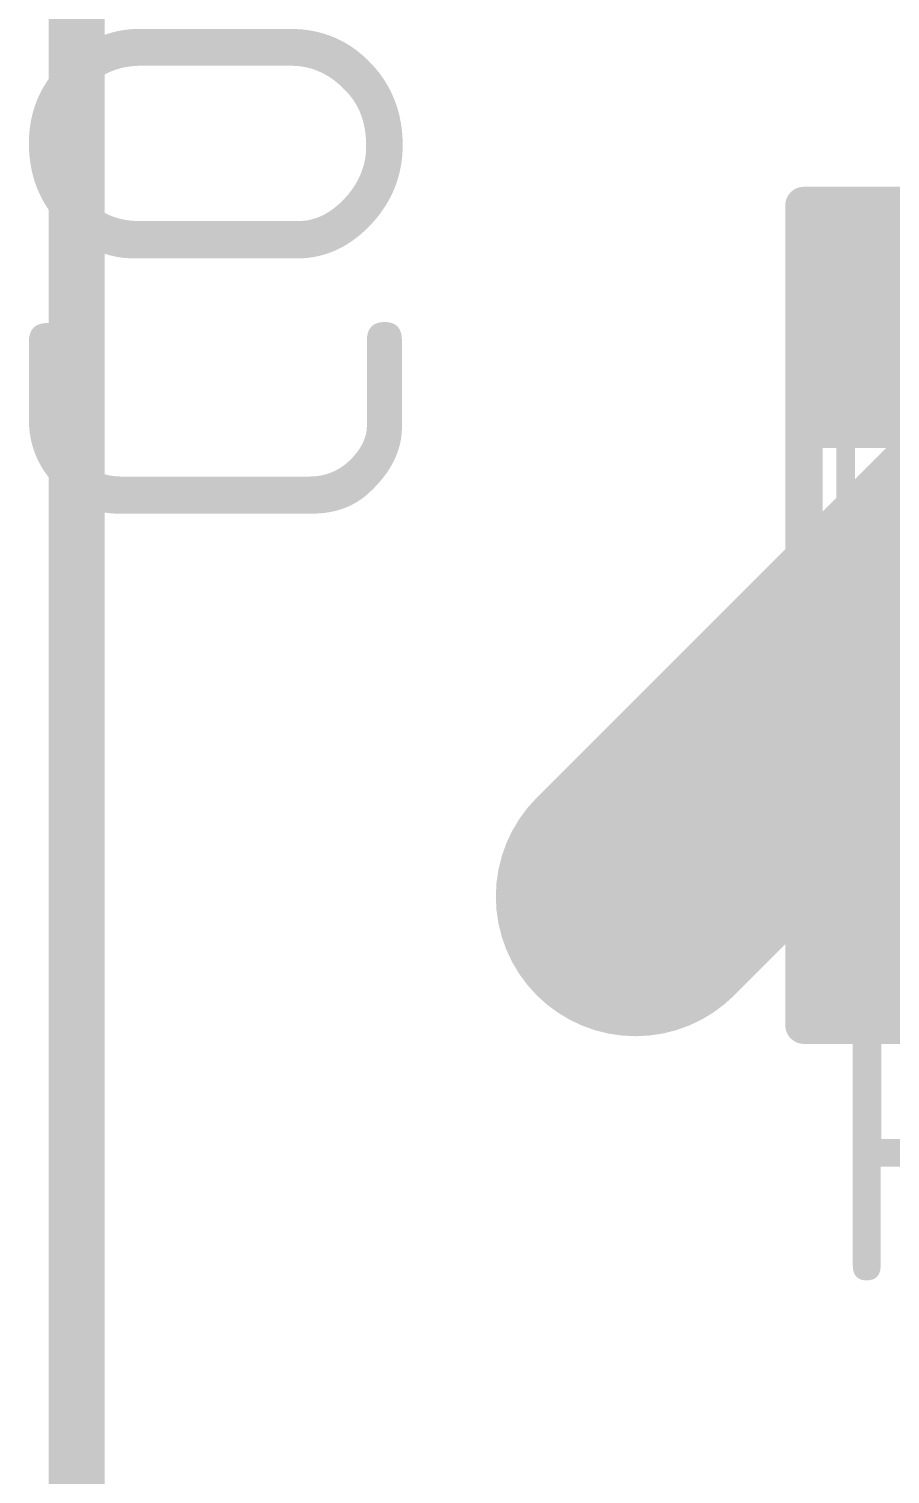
# Model space of a CAD drawing. Header units: inches. Extents: x 0 to 220, y 0 to 115.
# Drawn here: x 116.74 to 121.37, y 44.3 to 52.06 of the extents above; entities that cross this region are included whole.
import ezdxf

# ---------------------------------------------------------------- set-up
doc = ezdxf.new("R2010")
doc.units = ezdxf.units.IN
for name, color, linetype in [('Bottom Layer- Bottom', 5, 'Continuous'), ('Bottom Solder- Bot Mask', 6, 'Continuous'), ('Mechanical 13', 56, 'Continuous'), ('Mechanical 15', 56, 'Continuous'), ('Top Layer- Top', 1, 'Continuous'), ('Top Overlay- Top Silk', 2, 'Continuous'), ('Top Paste- Top Paste', 8, 'Continuous'), ('Top Solder- Top Mask', 216, 'Continuous')]:
    doc.layers.add(name, color=color, linetype=linetype)
doc.styles.add('GOST type B', font='', dxfattribs={"height": 0.2})
doc.styles.get('GOST type B').set_extended_font_data('GOST type B')

# ---------------------------------------------------------------- blocks, each defined once
blk = doc.blocks.new('1206_102')
at = {"layer": 'Top Layer- Top'}
for points in [[(-1.99998965, -0.7999869700000001), (-1.99998965, 0.8000123699999997), (-0.9999891100000001, 0.8000123700000001), (-0.9999891099999998, -0.7999869699999999)], [(1.00001197, -0.8000022100000002), (1.00001197, 0.7999971299999998), (2.00001251, 0.7999971300000002), (2.00001251, -0.8000022099999998)]]:
    blk.add_hatch(color=7, dxfattribs=at).paths.add_polyline_path(points)
at = {"layer": 'Top Paste- Top Paste'}
for points in [[(-1.99998965, -0.7999869700000001), (-1.99998965, 0.8000123699999997), (-0.9999891100000001, 0.8000123700000001), (-0.9999891099999998, -0.7999869699999999)], [(1.00001197, -0.8000022100000002), (1.00001197, 0.7999971299999998), (2.00001251, 0.7999971300000002), (2.00001251, -0.8000022099999998)]]:
    blk.add_hatch(color=7, dxfattribs=at).paths.add_polyline_path(points)
at = {"layer": 'Top Solder- Top Mask'}
for points in [[(-2.10158965, -0.9015869700000001), (-2.10158965, 0.9016123699999998), (-0.89838911, 0.9016123700000002), (-0.8983891099999999, -0.9015869699999998)], [(0.8984119700000002, -0.9016022100000001), (0.8984119699999998, 0.9015971299999997), (2.10161251, 0.9015971300000001), (2.10161251, -0.9016022099999998)]]:
    blk.add_hatch(color=7, dxfattribs=at).paths.add_polyline_path(points)
at = {"layer": 'Mechanical 13'}
for points in [[(1.60001204, 0.77498702, 0.0999998, 0.0999998, 0), (-1.6000222, 0.7750175, 0.0999998, 0.0999998, 0)], [(-1.59999426, -0.77498702, 0.0999998, 0.0999998, 0), (-1.6000222, 0.7750175, 0.0999998, 0.0999998, 0)], [(1.60000188, -0.77499718, 0.0999998, 0.0999998, 0), (1.60001204, 0.77498702, 0.0999998, 0.0999998, 0)], [(1.60000188, -0.77499718, 0.0999998, 0.0999998, 0), (-1.59999426, -0.77498702, 0.0999998, 0.0999998, 0)]]:
    blk.add_lwpolyline(points, format="xyseb", dxfattribs=at)
for points in [[(-1.62502088, 0.7750175, 0.0499999, 0.0499999, 1), (-1.57502352, 0.7750175, 0.0499999, 0.0499999, 1)], [(-1.62502088, 0.7750175, 0.0499999, 0.0499999, 1), (-1.57502352, 0.7750175, 0.0499999, 0.0499999, 1)], [(1.57501336, 0.77498702, 0.0499999, 0.0499999, 1), (1.62501072, 0.77498702, 0.0499999, 0.0499999, 1)], [(1.57501336, 0.77498702, 0.0499999, 0.0499999, 1), (1.62501072, 0.77498702, 0.0499999, 0.0499999, 1)], [(-1.62499294, -0.77498702, 0.0499999, 0.0499999, 1), (-1.57499558, -0.77498702, 0.0499999, 0.0499999, 1)], [(-1.62499294, -0.77498702, 0.0499999, 0.0499999, 1), (-1.57499558, -0.77498702, 0.0499999, 0.0499999, 1)], [(1.5750032, -0.77499718, 0.0499999, 0.0499999, 1), (1.62500056, -0.77499718, 0.0499999, 0.0499999, 1)], [(1.5750032, -0.77499718, 0.0499999, 0.0499999, 1), (1.62500056, -0.77499718, 0.0499999, 0.0499999, 1)]]:
    blk.add_lwpolyline(points, format="xyseb", close=True, dxfattribs=at)
at = {"layer": 'Mechanical 15'}
for points in [[(-2.2000083, -1.00000308, 0.0999998, 0.0999998, 0), (-2.19999814, 0.999998, 0.0999998, 0.0999998, 0)], [(-2.19999814, 0.999998, 0.0999998, 0.0999998, 0), (2.2000083, 1.00000308, 0.0999998, 0.0999998, 0)], [(2.20000068, -0.999998, 0.0999998, 0.0999998, 0), (2.2000083, 1.00000308, 0.0999998, 0.0999998, 0)], [(-2.54e-06, -0.49997614, 0.0999998, 0.0999998, 0), (-1.27e-05, 0.50000916, 0.0999998, 0.0999998, 0)], [(-0.50000154, 2.54e-06, 0.0999998, 0.0999998, 0), (0.4999939199999999, 7.619999999999999e-06, 0.0999998, 0.0999998, 0)], [(-2.2000083, -1.00000308, 0.0999998, 0.0999998, 0), (2.20000068, -0.999998, 0.0999998, 0.0999998, 0)]]:
    blk.add_lwpolyline(points, format="xyseb", dxfattribs=at)
for points in [[(-2.22499682, 0.999998, 0.0499999, 0.0499999, 1), (-2.17499946, 0.999998, 0.0499999, 0.0499999, 1)], [(-2.22499682, 0.999998, 0.0499999, 0.0499999, 1), (-2.17499946, 0.999998, 0.0499999, 0.0499999, 1)], [(2.17500962, 1.00000308, 0.0499999, 0.0499999, 1), (2.22500698, 1.00000308, 0.0499999, 0.0499999, 1)], [(2.17500962, 1.00000308, 0.0499999, 0.0499999, 1), (2.22500698, 1.00000308, 0.0499999, 0.0499999, 1)], [(-0.02501138, 0.50000916, 0.0499999, 0.0499999, 1), (0.02498597999999999, 0.50000916, 0.0499999, 0.0499999, 1)], [(-0.52500022, 2.54e-06, 0.0499999, 0.0499999, 1), (-0.47500286, 2.54e-06, 0.0499999, 0.0499999, 1)], [(0.47499524, 7.619999999999999e-06, 0.0499999, 0.0499999, 1), (0.5249925999999999, 7.619999999999999e-06, 0.0499999, 0.0499999, 1)], [(-0.02500122, -0.49997614, 0.0499999, 0.0499999, 1), (0.02499614, -0.49997614, 0.0499999, 0.0499999, 1)], [(-2.22500698, -1.00000308, 0.0499999, 0.0499999, 1), (-2.17500962, -1.00000308, 0.0499999, 0.0499999, 1)], [(-2.22500698, -1.00000308, 0.0499999, 0.0499999, 1), (-2.17500962, -1.00000308, 0.0499999, 0.0499999, 1)], [(2.175002, -0.999998, 0.0499999, 0.0499999, 1), (2.22499936, -0.999998, 0.0499999, 0.0499999, 1)], [(2.175002, -0.999998, 0.0499999, 0.0499999, 1), (2.22499936, -0.999998, 0.0499999, 0.0499999, 1)]]:
    blk.add_lwpolyline(points, format="xyseb", close=True, dxfattribs=at)
at = {"layer": 'Top Overlay- Top Silk'}
for points in [[(-2.2000083, -1.00000308, 0.1999996, 0.1999996, 0), (-2.19999814, 0.999998, 0.1999996, 0.1999996, 0)], [(-2.19999814, 0.999998, 0.1999996, 0.1999996, 0), (2.2000083, 1.00000308, 0.1999996, 0.1999996, 0)], [(2.20000068, -0.999998, 0.1999996, 0.1999996, 0), (2.2000083, 1.00000308, 0.1999996, 0.1999996, 0)], [(-2.2000083, -1.00000308, 0.1999996, 0.1999996, 0), (2.20000068, -0.999998, 0.1999996, 0.1999996, 0)]]:
    blk.add_lwpolyline(points, format="xyseb", dxfattribs=at)
for points in [[(-2.24999804, 0.999998, 0.0999998, 0.0999998, 1), (-2.14999824, 0.999998, 0.0999998, 0.0999998, 1)], [(-2.24999804, 0.999998, 0.0999998, 0.0999998, 1), (-2.14999824, 0.999998, 0.0999998, 0.0999998, 1)], [(2.1500084, 1.00000308, 0.0999998, 0.0999998, 1), (2.2500082, 1.00000308, 0.0999998, 0.0999998, 1)], [(2.1500084, 1.00000308, 0.0999998, 0.0999998, 1), (2.2500082, 1.00000308, 0.0999998, 0.0999998, 1)], [(-2.2500082, -1.00000308, 0.0999998, 0.0999998, 1), (-2.1500084, -1.00000308, 0.0999998, 0.0999998, 1)], [(-2.2500082, -1.00000308, 0.0999998, 0.0999998, 1), (-2.1500084, -1.00000308, 0.0999998, 0.0999998, 1)], [(2.15000078, -0.999998, 0.0999998, 0.0999998, 1), (2.25000058, -0.999998, 0.0999998, 0.0999998, 1)], [(2.15000078, -0.999998, 0.0999998, 0.0999998, 1), (2.25000058, -0.999998, 0.0999998, 0.0999998, 1)]]:
    blk.add_lwpolyline(points, format="xyseb", close=True, dxfattribs=at)

msp = doc.modelspace()

# ---------------------------------------------------------------- hatches: boundary and pattern name
at = {"layer": 'Bottom Layer- Bottom'}
h = msp.add_hatch(color=7, dxfattribs=at)
edge = h.paths.add_edge_path()
edge.add_arc((119.99999876, 47.39999917999999), 0.3999992, 0, 360)
at = {"layer": 'Bottom Solder- Bot Mask'}
h = msp.add_hatch(color=7, dxfattribs=at)
edge = h.paths.add_edge_path()
edge.add_arc((119.99999876, 47.39999917999999), 0.5015992, 0, 360)
at = {"layer": 'Top Layer- Top'}
h = msp.add_hatch(color=7, dxfattribs=at)
edge = h.paths.add_edge_path()
edge.add_arc((119.99999876, 47.39999917999999), 0.3999992, 0, 360)
at = {"layer": 'Top Solder- Top Mask'}
h = msp.add_hatch(color=7, dxfattribs=at)
edge = h.paths.add_edge_path()
edge.add_arc((119.99999876, 47.39999917999999), 0.5015992, 0, 360)

# ---------------------------------------------------------------- linework, layer by layer
at = {"layer": 'Bottom Layer- Bottom'}
msp.add_lwpolyline([(119.99999876, 47.39999917999999, 1.49999954, 1.49999954, 0), (122.75000088, 50.15000129999999, 1.49999954, 1.49999954, 0)], format="xyseb", dxfattribs=at)
msp.add_lwpolyline([(119.62499824, 47.39999917999999, 0.7499985, 0.7499985, 1), (120.37499928, 47.39999917999999, 0.7499985, 0.7499985, 1)], format="xyseb", close=True, dxfattribs=at)
at = {"layer": 'Top Layer- Top'}
msp.add_lwpolyline([(119.99999876, 47.39999917999999, 0.499999, 0.499999, 0), (121.89496576, 47.39999917999999, 0.499999, 0.499999, 0)], format="xyseb", dxfattribs=at)
msp.add_lwpolyline([(119.87500028, 47.39999917999999, 0.2499995, 0.2499995, 1), (120.12499724, 47.39999917999999, 0.2499995, 0.2499995, 1)], format="xyseb", close=True, dxfattribs=at)
at = {"layer": 'Top Overlay- Top Silk'}
for points in [[(116.99999968, 47.29999938, 0.2999994, 0.2999994, 0), (116.99999968, 59.25000087999999, 0.2999994, 0.2999994, 0)], [(116.99999968, 43.49999936, 0.2999994, 0.2999994, 0), (116.99999968, 47.29999938, 0.2999994, 0.2999994, 0)]]:
    msp.add_lwpolyline(points, format="xyseb", dxfattribs=at)
msp.add_lwpolyline([(116.9250011, 47.29999938, 0.1499997, 0.1499997, 1), (117.07499826, 47.29999938, 0.1499997, 0.1499997, 1)], format="xyseb", close=True, dxfattribs=at)
msp.add_lwpolyline([(116.9250011, 47.29999938, 0.1499997, 0.1499997, 1), (117.07499826, 47.29999938, 0.1499997, 0.1499997, 1)], format="xyseb", close=True, dxfattribs=at)

# ---------------------------------------------------------------- block references
at = {"rotation": 270}
msp.add_blockref('1206_102', (121.90378972, 48.90883284), dxfattribs=at)

# ---------------------------------------------------------------- texts
at = {"layer": 'Top Overlay- Top Silk', "style": 'GOST type B'}
msp.add_text('COMPARATOR', height=2.00000108, rotation=90, dxfattribs=at).set_placement((118.74999872, 49.2500031))
msp.add_text('R47', height=1.524, dxfattribs=at).set_placement((121.01032694, 45.33966294))

doc.saveas('drawing.dxf')
